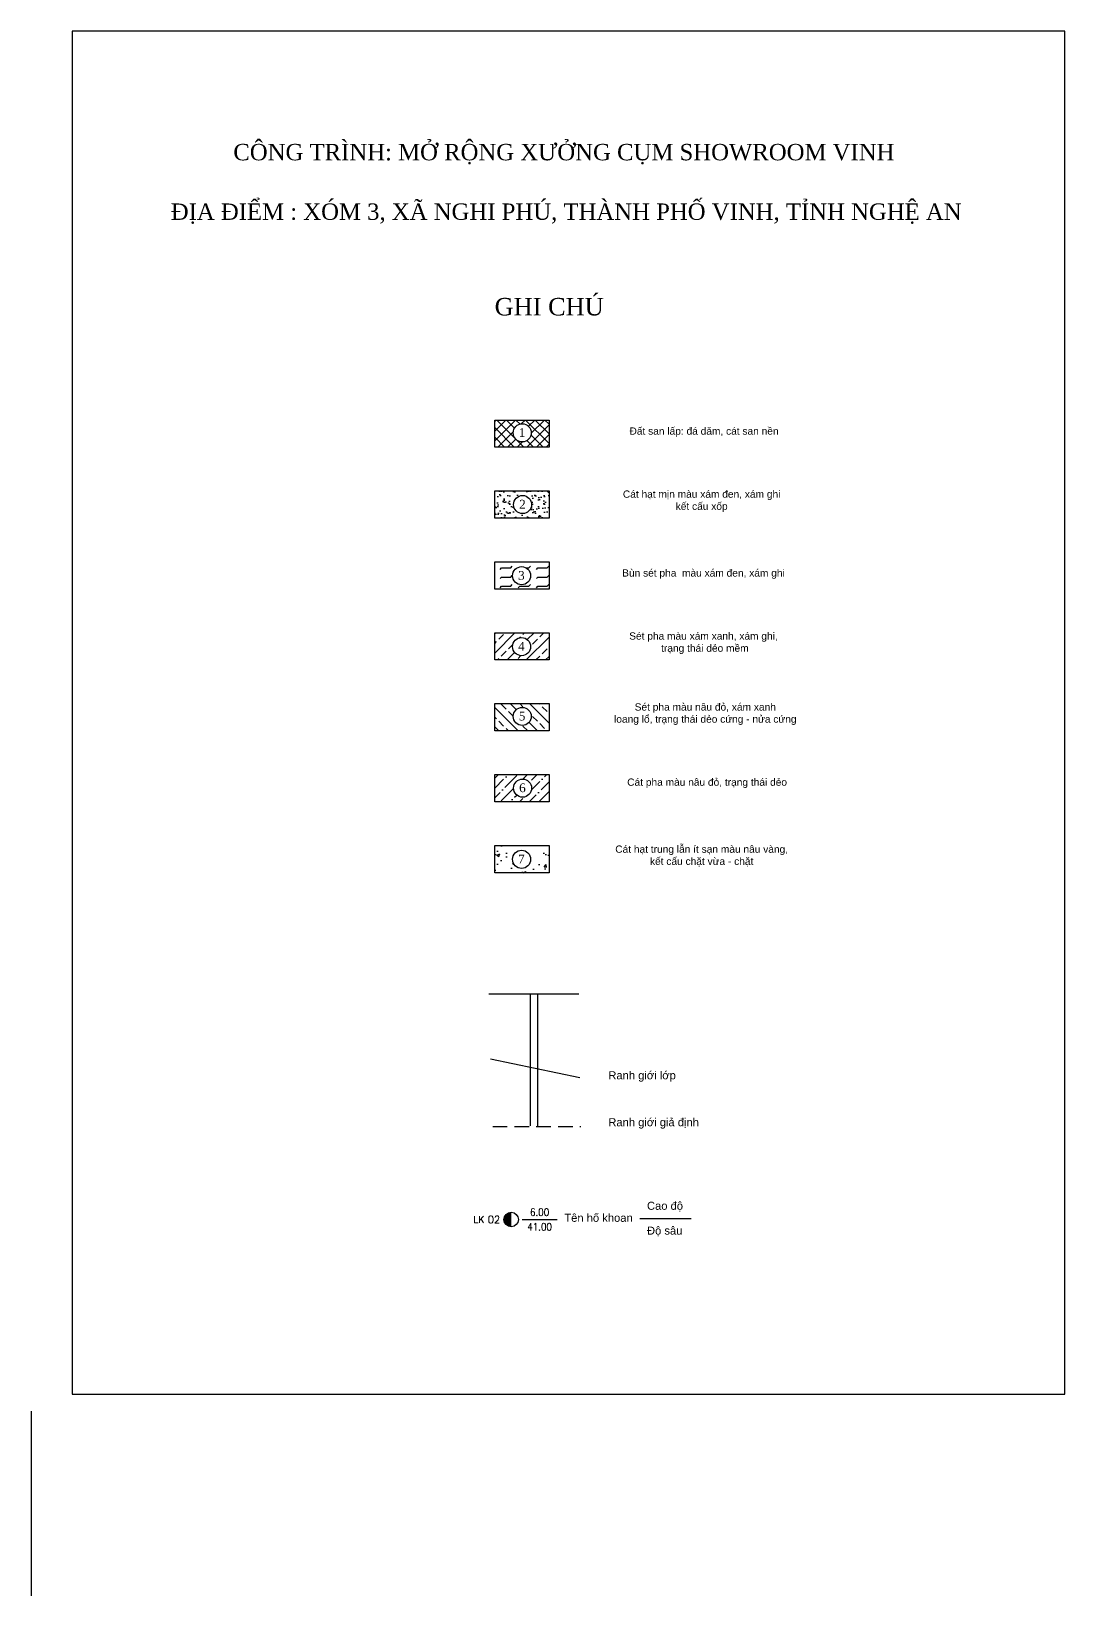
# Model space of a CAD drawing. Extents: x 66 to 2538, y 607 to 1038.
# Drawn here: x 65.7 to 349.9, y 607.5 to 1037.5 of the extents above; entities that cross this region are included whole.
import ezdxf
from ezdxf.enums import TextEntityAlignment as Align

# ---------------------------------------------------------------- set-up
doc = ezdxf.new("R2010")
doc.units = 0
doc.header["$LTSCALE"] = 8
doc.header["$MEASUREMENT"] = 0
doc.linetypes.add('DASHED', pattern=[0.75, 0.5, -0.25])
doc.layers.get('0').update_dxf_attribs({"linetype": 'CONTINUOUS'})
doc.layers.get('DEFPOINTS').update_dxf_attribs({"linetype": 'CONTINUOUS'})
for name, color, linetype in [('DUONG', 240, 'CONTINUOUS'), ('TEXT', 1, 'CONTINUOUS'), ('TEXTTENCOC', 5, 'CONTINUOUS')]:
    doc.layers.add(name, color=color, linetype=linetype)
doc.styles.add('ROMANS', font='romans.shx', dxfattribs={"width": 0.88, "height": 2})
doc.styles.get("Standard").update_dxf_attribs({"font": 'VNARIAL.ttf'})
doc.styles.add('TENCOC', font='vnromanc.shx')
doc.styles.add('VNARIAL', font='VNARIAL.ttf', dxfattribs={"height": 1.6})
doc.styles.add('VNTIMEH', font='VHTIME.ttf', dxfattribs={"height": 5})
doc.dimstyles.get("Standard").update_dxf_attribs({"dimtxt": 1.6, "dimasz": 0, "dimexe": 0.18, "dimexo": 0.0625, "dimgap": 0, "dimtad": 0, "dimtih": 1, "dimtoh": 1, "dimlfac": 0.1, "dimzin": 0, "dimdsep": 46, "dimtxsty": 'Standard', "dimblk1": 'NONE', "dimblk2": 'NONE', "dimsah": 1, "dimcen": 0, "dimse1": 1, "dimse2": 1, "dimsd1": 1, "dimsd2": 1, "dimclrd": 8, "dimclre": 8, "dimclrt": 6, "dimadec": 0, "dimazin": 0, "dimtfac": 1, "dimtdec": 4, "dimtofl": 0, "dimtmove": 0, "dimatfit": 3, "dimldrblk": 'NONE', "dimfxl": 1, "dimtolj": 1, "dimtzin": 0, "dimarcsym": 0})

# ---------------------------------------------------------------- blocks, each defined once
blk = doc.blocks.new('LK')
blk.add_hatch(color=1).paths.add_polyline_path([(0, 2, 0.414214), (-2, 0, 0.414214), (0, -2)])
at = {"color": 6}
blk.add_line((2.98, 0), (12.63, 0), dxfattribs=at)
blk.add_circle((0, 0), 2, dxfattribs=at)
at = {"color": 2, "style": 'TENCOC'}
blk.add_attdef('LK', text='', height=2, dxfattribs=at).set_placement((-6.45, 0), align=Align.MIDDLE_LEFT)
at = {"color": 6, "style": 'ROMANS', "width": 0.88}
for tag, p in [('CAODO', (7.81, 2)), ('DOSAU', (7.81, -2))]:
    blk.add_attdef(tag, text='', height=2, dxfattribs=at).set_placement(p, align=Align.MIDDLE_CENTER)
at = {"layer": 'TEXTTENCOC', "color": 2, "style": 'TENCOC'}
blk.add_text('LK', height=1.875, dxfattribs=at).set_placement((-7.33, 0), align=Align.MIDDLE_RIGHT)
blk = doc.blocks.new('*D125')
at = {"layer": 'DEFPOINTS', "color": 0}
for p in [(250.84, 944.82), (250.51, 909.82), (250.51, 909.82)]:
    blk.add_point(p, dxfattribs=at)
at = {"color": 6, "insert": (250.67, 927.32), "char_height": 2, "attachment_point": 5}
blk.add_mtext('\\A1;§Êt san lÊp: ®¸ d¨m, c¸t san nÒn', dxfattribs=at)
blk = doc.blocks.new('_NONE')
at = {"color": 0, "linetype": 'ByBlock'}
blk.add_circle((0, 0), 0.25, dxfattribs=at)
blk = doc.blocks.new('*D126')
at = {"layer": 'DEFPOINTS', "color": 0}
for p in [(250.01, 932.32), (250.01, 884.32), (250.01, 884.32)]:
    blk.add_point(p, dxfattribs=at)
at = {"color": 6, "insert": (250.01, 908.32), "char_height": 2, "attachment_point": 5}
blk.add_mtext('\\A1;C¸t h¹t mÞn mµu x¸m ®en, x¸m ghi\\PkÕt cÊu xèp', dxfattribs=at)
blk = doc.blocks.new('*D127')
at = {"layer": 'DEFPOINTS', "color": 0}
for p in [(250.51, 927.32), (250.51, 849.32), (250.51, 849.32)]:
    blk.add_point(p, dxfattribs=at)
at = {"color": 6, "insert": (250.51, 888.32), "char_height": 2, "attachment_point": 5}
blk.add_mtext('\\A1;Bïn sÐt pha  mµu x¸m ®en, x¸m ghi', dxfattribs=at)
blk = doc.blocks.new('*D128')
at = {"layer": 'DEFPOINTS', "color": 0}
for p in [(250.51, 900.32), (250.51, 838.32), (250.51, 838.32)]:
    blk.add_point(p, dxfattribs=at)
at = {"color": 6, "insert": (250.51, 869.32), "char_height": 2, "attachment_point": 5}
blk.add_mtext('\\A1;SÐt pha mµu x¸m xanh, x¸m ghi,\\P tr¹ng th¸i dÎo mÒm', dxfattribs=at)
blk = doc.blocks.new('*D130')
at = {"layer": 'DEFPOINTS', "color": 0}
for p in [(251.01, 862.32), (251.01, 837.31), (251.01, 837.31)]:
    blk.add_point(p, dxfattribs=at)
at = {"color": 6, "insert": (251.01, 849.82), "char_height": 2, "attachment_point": 5}
blk.add_mtext('\\A1;SÐt pha mµu n©u ®á, x¸m xanh \\Ploang læ, tr¹ng th¸i dÎo cøng - nöa cøng', dxfattribs=at)
blk = doc.blocks.new('*D131')
at = {"layer": 'DEFPOINTS', "color": 0}
for p in [(251.51, 849.32), (251.51, 812.32), (251.51, 812.32)]:
    blk.add_point(p, dxfattribs=at)
at = {"color": 6, "insert": (251.51, 830.82), "char_height": 2, "attachment_point": 5}
blk.add_mtext('\\A1;C¸t pha mµu n©u ®á, tr¹ng th¸i dÎo', dxfattribs=at)
blk = doc.blocks.new('*D132')
at = {"layer": 'DEFPOINTS', "color": 0}
for p in [(250.01, 829.82), (250.01, 791.82), (250.01, 791.82)]:
    blk.add_point(p, dxfattribs=at)
at = {"color": 6, "insert": (250.01, 810.82), "char_height": 2, "attachment_point": 5}
blk.add_mtext('\\A1;C¸t h¹t trung lÉn Ýt s¹n mµu n©u vµng,\\PkÕt cÊu chÆt võa - chÆt', dxfattribs=at)

msp = doc.modelspace()

# ---------------------------------------------------------------- hatches: boundary and pattern name
at = {"layer": 'DUONG'}
h = msp.add_hatch(dxfattribs=at)
h.set_pattern_fill('ANSI37', color=1, scale=15, style=0)
h.paths.add_polyline_path([(208.064, 930.652), (193.088, 930.652), (193.088, 923.164), (208.064, 923.164)])
h.paths.add_polyline_path([(198.181, 927.132, -1), (203.16, 927.132, -1)], flags=16)
h.paths.add_polyline_path([(199.146, 925.426), (202.115, 925.426), (202.115, 929.018), (199.146, 929.018)], flags=8)
h = msp.add_hatch(dxfattribs=at)
h.set_pattern_fill('AR-SAND', color=1, scale=1.2, style=0)
h.paths.add_polyline_path([(208.064, 911.164), (193.088, 911.164), (193.088, 903.676), (208.064, 903.676)])
h.paths.add_polyline_path([(198.277, 907.423, -1), (203.256, 907.423, -1)], flags=16)
h.paths.add_polyline_path([(199.241, 905.717), (202.211, 905.717), (202.211, 909.309), (199.241, 909.309)], flags=8)
h = msp.add_hatch(dxfattribs=at)
h.set_pattern_fill('FLEX', color=1, scale=10, style=0)
h.paths.add_polyline_path([(193.088, 891.676), (193.088, 884.188), (208.064, 884.188), (208.064, 891.676)])
h.paths.add_polyline_path([(202.97, 887.856, -1), (197.99, 887.856, -1)], flags=16)
h.paths.add_polyline_path([(198.944, 886.098), (201.934, 886.098), (201.934, 889.753), (198.944, 889.753)], flags=8)
h = msp.add_hatch(dxfattribs=at)
h.set_pattern_fill('ANSI33', color=1, scale=15, style=0)
h.paths.add_polyline_path([(193.088, 872.188), (193.088, 864.7), (208.064, 864.7), (208.064, 872.188)])
h.paths.add_polyline_path([(202.97, 868.368, -1), (197.99, 868.368, -1)], flags=16)
h.paths.add_polyline_path([(198.955, 866.662), (201.924, 866.662), (201.924, 870.254), (198.955, 870.254)], flags=8)
h = msp.add_hatch(dxfattribs=at)
h.set_pattern_fill('ANSI33', color=1, scale=15, angle=90, style=0)
h.paths.add_polyline_path([(208.064, 852.7), (193.088, 852.7), (193.088, 845.212), (208.064, 845.212)])
h.paths.add_polyline_path([(198.181, 849.18, -1), (203.16, 849.18, -1)], flags=16)
h.paths.add_polyline_path([(199.147, 847.434), (202.113, 847.434), (202.113, 851.016), (199.147, 851.016)], flags=8)
h = msp.add_hatch(dxfattribs=at)
h.set_pattern_fill('ANSI36', color=1, scale=15, style=0)
h.paths.add_polyline_path([(208.064, 833.212), (193.088, 833.212), (193.088, 825.724), (208.064, 825.724)])
h.paths.add_polyline_path([(198.277, 829.471, -1), (203.256, 829.471, -1)], flags=16)
h.paths.add_polyline_path([(199.231, 827.713), (202.221, 827.713), (202.221, 831.368), (199.231, 831.368)], flags=8)
h = msp.add_hatch(dxfattribs=at)
h.set_pattern_fill('AR-CONC', color=1, scale=1.2, style=0)
h.set_pattern_definition([(50, (0, 0), (8.60712, -0.753026), [0.9, -9.9]), (355, (0, 0), (-1.66502, 9.02631), [0.72, -7.92]), (100.4514, (0.717, -0.063), (6.94211, 8.273275), [0.76488, -8.413705]), (46.1842, (0, 2.4), (12.80689, -1.98623), [1.35, -14.85]), (96.6356, (1.067, 2.234), (11.21595, 11.68941), [1.14732, -12.62056]), (351.1842, (0, 2.4), (11.21594, 11.68942), [1.08, -11.88]), (21, (1.2, 1.8), (7.162885, -4.831427), [0.9, -9.9]), (326, (1.2, 1.8), (2.91978, 8.7018), [0.72, -7.92]), (71.4514, (1.797, 1.397), (10.08267, 3.87037), [0.76488, -8.413705]), (37.5, (0, 0), (0.145918, 3.994726), [0, -7.824, 0, -8.04, 0, -7.95]), (7.5, (0, 0), (3.156834, 4.73294), [0, -4.584, 0, -7.644, 0, -3.03]), (327.5, (-2.676, 0), (6.405869, -0.270658), [0, -3, 0, -9.36, 0, -12.42]), (317.5, (-3.876, 0), (6.998234, 1.20126), [0, -3.9, 0, -6.216, 0, -8.82])])
h.paths.add_polyline_path([(193.088, 813.724), (193.088, 806.236), (208.064, 806.236), (208.064, 813.724)])
h.paths.add_polyline_path([(202.97, 809.904, -1), (197.99, 809.904, -1)], flags=16)
h.paths.add_polyline_path([(198.955, 808.15), (201.924, 808.15), (201.924, 811.742), (198.955, 811.742)], flags=8)

# ---------------------------------------------------------------- linework, layer by layer
for p, q in [((191.442, 772.907), (216.21, 772.907)), ((202.826, 772.907), (202.826, 736.626)), ((204.826, 772.907), (204.826, 736.626)), ((191.983, 755.096), (216.476, 749.946))]:
    msp.add_line(p, q)
at = {"linetype": 'DASHED'}
msp.add_line((192.539, 736.443), (216.781, 736.443), dxfattribs=at)
at = {"color": 2}
msp.add_line((233.019, 711.18), (247.098, 711.18), dxfattribs=at)
at = {"color": 8}
msp.add_line((65.652, 658.189), (65.652, 607.5), dxfattribs=at)
at = {"color": 6}
msp.add_lwpolyline([(76.857, 1037.5), (76.857, 662.919), (349.857, 662.919), (349.857, 1037.5)], close=True, dxfattribs=at)
for points in [[(193.088, 923.164), (193.088, 930.652), (208.064, 930.652), (208.064, 923.164)], [(193.088, 903.676), (193.088, 911.164), (208.064, 911.164), (208.064, 903.676)], [(193.088, 884.188), (193.088, 891.676), (208.064, 891.676), (208.064, 884.188)], [(193.088, 864.7), (193.088, 872.188), (208.064, 872.188), (208.064, 864.7)], [(193.088, 845.212), (193.088, 852.7), (208.064, 852.7), (208.064, 845.212)], [(193.088, 806.236), (193.088, 813.724), (208.064, 813.724), (208.064, 806.236)]]:
    msp.add_lwpolyline(points, close=True)
at = {"color": 1}
for centre in [(200.671, 927.132), (200.767, 907.423), (200.48, 887.856), (200.48, 868.368), (200.671, 849.18), (200.767, 829.471), (200.48, 809.904)]:
    msp.add_circle(centre, 2.49, dxfattribs=at)
at = {"layer": 'DUONG', "color": 1}
msp.add_lwpolyline([(193.088, 825.724), (193.088, 833.212), (208.064, 833.212), (208.064, 825.724)], close=True, dxfattribs=at)

# ---------------------------------------------------------------- block references
at = {"color": 2}
msp.add_blockref('LK', (197.631, 710.905), dxfattribs=at).add_auto_attribs({'LK': '02', 'CAODO': '6.00', 'DOSAU': '41.00'})

# ---------------------------------------------------------------- texts
at = {"color": 2, "style": 'VNTIMEH'}
msp.add_text(' c«ng tr×nh: më réng x\xadëng côm showroom vinh', height=4.5, dxfattribs=at).set_placement((119.52, 1000.689), align=Align.BOTTOM_LEFT)
for s, height, p in [('§Þa ®iÓm : xãm 3, x· nghi phó, thµnh phè vinh, tØnh nghÖ an', 4.5, (212.761, 987.926)), ('ghi chó', 4.8, (208.077, 961.805)), ('1', 2.4, (200.63, 927.225)), ('2', 2.4, (200.726, 907.516)), ('3', 2.4, (200.439, 887.949)), ('4', 2.4, (200.439, 868.461)), ('5', 2.4, (200.63, 849.273)), ('6', 2.4, (200.726, 829.564)), ('7', 2.4, (200.439, 809.997))]:
    msp.add_text(s, height=height, dxfattribs=at).set_placement(p, align=Align.MIDDLE_CENTER)
at = {"layer": 'TEXT', "color": 1, "style": 'VNARIAL'}
for s, p in [('Ranh giíi líp', (224.352, 748.786)), ('Ranh giíi gi¶ ®Þnh', (224.352, 735.882)), ('Cao ®é', (234.98, 712.917)), ('Tªn hè khoan', (212.252, 709.612)), ('§é s©u', (234.98, 706.094))]:
    msp.add_text(s, height=2.2, dxfattribs=at).set_placement(p, align=Align.BOTTOM_LEFT)

# ---------------------------------------------------------------- dimensions: what is measured, and where the dimension line sits
at = {"color": 2}
for p1, p2, text, picture, middle in [((250.838, 944.823), (250.509, 909.823), '§Êt san lÊp: ®¸ d¨m, c¸t san nÒn', '*D125', (250.673, 927.323)), ((250.009, 932.323), (250.009, 884.323), 'C¸t h¹t mÞn mµu x¸m ®en, x¸m ghi\\PkÕt cÊu xèp', '*D126', (250.009, 908.323)), ((250.509, 927.323), (250.509, 849.323), 'Bïn sÐt pha  mµu x¸m ®en, x¸m ghi', '*D127', (250.509, 888.323)), ((250.509, 900.323), (250.509, 838.323), 'SÐt pha mµu x¸m xanh, x¸m ghi,\\P tr¹ng th¸i dÎo mÒm', '*D128', (250.509, 869.323)), ((251.009, 862.323), (251.008, 837.311), 'SÐt pha mµu n©u ®á, x¸m xanh \\Ploang læ, tr¹ng th¸i dÎo cøng - nöa cøng', '*D130', (251.009, 849.817)), ((251.509, 849.323), (251.509, 812.323), 'C¸t pha mµu n©u ®á, tr¹ng th¸i dÎo', '*D131', (251.509, 830.823)), ((250.009, 829.823), (250.009, 791.823), 'C¸t h¹t trung lÉn Ýt s¹n mµu n©u vµng,\\PkÕt cÊu chÆt võa - chÆt', '*D132', (250.009, 810.823))]:
    dim = msp.add_aligned_dim(p1=p1, p2=p2, distance=0, text=text, dimstyle='Standard', override={"dimtxt": 2}, dxfattribs=at)
    dim.commit()
    dim.dimension.update_dxf_attribs({"geometry": picture, "text_midpoint": middle})

doc.saveas('drawing.dxf')
